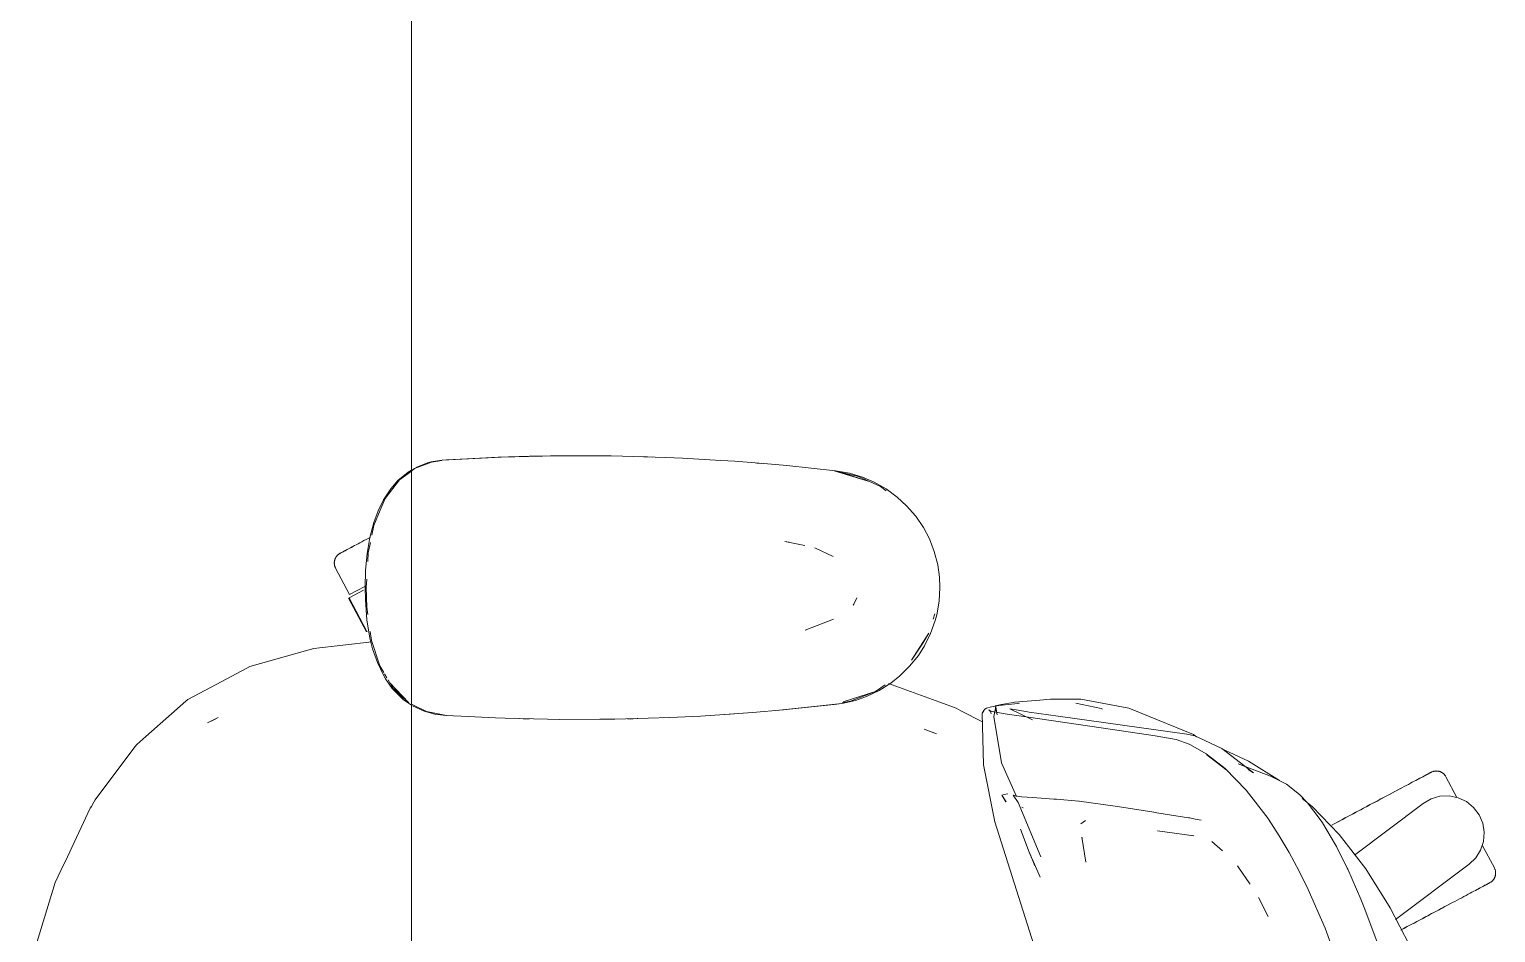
# Model space of a CAD drawing. Header units: millimetres. Extents: x 155927 to 295199, y -4084 to 97293.
# Drawn here: x 201910 to 202449, y 33701 to 34034 of the extents above; entities that cross this region are included whole.
import ezdxf

# ---------------------------------------------------------------- set-up
doc = ezdxf.new("R2010")
doc.units = ezdxf.units.MM
doc.header["$MEASUREMENT"] = 0
doc.layers.add('G-IMPT', color=8, linetype='CONTINUOUS', lineweight=9)
doc.layers.add('I-FURN', color=8, linetype='CONTINUOUS', lineweight=9)

msp = doc.modelspace()

# ---------------------------------------------------------------- linework, layer by layer
at = {"layer": 'G-IMPT'}
for p, q in [((202058.06, 33874.54), (202060.45, 33874.98)), ((202058.24, 33874.52), (202062.08, 33875.1)), ((202062.1, 33875.23), (202060.45, 33874.98)), ((202083.88, 33876.32), (202062.1, 33875.23)), ((202082.68, 33876.28), (202062.1, 33875.23)), ((202062.1, 33875.23), (202063.71, 33875.35)), ((202083.88, 33876.32), (202063.71, 33875.35)), ((202104.07, 33876.79), (202082.68, 33876.28)), ((202094.24, 33876.62), (202082.68, 33876.28)), ((202082.68, 33876.28), (202083.88, 33876.32)), ((202104.07, 33876.79), (202083.88, 33876.32)), ((202094.24, 33876.62), (202113.46, 33876.83)), ((202104.07, 33876.79), (202094.24, 33876.62)), ((202124.26, 33876.74), (202094.24, 33876.62)), ((202102.03, 33876.77), (202100.12, 33876.69)), ((202104.07, 33876.75), (202102.03, 33876.77)), ((202124.26, 33876.74), (202104.07, 33876.79)), ((202124.26, 33876.74), (202113.46, 33876.83)), ((202124.26, 33876.74), (202132.67, 33876.57)), ((202144.43, 33876.19), (202132.67, 33876.57)), ((202137.61, 33876.44), (202136.12, 33876.45)), ((202139.55, 33876.33), (202137.61, 33876.44)), ((202144.43, 33876.19), (202150.46, 33875.93)), ((202164.6, 33875.12), (202150.46, 33875.93)), ((202169.68, 33874.8), (202164.6, 33875.12)), ((202169.68, 33874.8), (202184.74, 33873.55)), ((202049.64, 33870.82), (202045.9, 33867.74)), ((202050.83, 33871.21), (202046.42, 33867.94)), ((202050.83, 33871.5), (202049.64, 33870.82)), ((202053.07, 33872.78), (202050.83, 33871.5)), ((202052.04, 33872.11), (202050.83, 33871.21)), ((202058.24, 33874.52), (202052.04, 33872.11)), ((202053.07, 33872.78), (202056.71, 33874.17)), ((202058.06, 33874.54), (202056.71, 33874.17)), ((202177.87, 33874.15), (202179.54, 33873.98)), ((202184.74, 33873.55), (202188.87, 33873.2)), ((202188.87, 33873.2), (202206.8, 33871.3)), ((202206.28, 33871.3), (202218.75, 33867.47)), ((202206.28, 33871.3), (202209.6, 33870.38)), ((202206.8, 33871.3), (202211.84, 33870.4)), ((202215.25, 33869.25), (202206.85, 33871.17)), ((202218.75, 33867.47), (202209.6, 33870.38)), ((202216.7, 33868.94), (202211.84, 33870.4)), ((202040.58, 33860.65), (202043.23, 33864.7)), ((202046.42, 33867.94), (202041.2, 33861.15)), ((202043.23, 33864.7), (202045.9, 33867.74)), ((202215.25, 33869.25), (202223.32, 33865.52)), ((202220.94, 33867.13), (202216.7, 33868.94)), ((202220.94, 33867.13), (202225.38, 33864.61)), ((202225.43, 33863.92), (202223.32, 33865.52)), ((202229.47, 33861.62), (202225.38, 33864.61)), ((202040.58, 33860.65), (202038.59, 33856.58)), ((202041.2, 33861.15), (202039.36, 33856.76)), ((202229.47, 33861.62), (202232.9, 33858.45)), ((202037.01, 33852.25), (202038.59, 33856.58)), ((202037.03, 33851.13), (202039.36, 33856.76)), ((202236.23, 33854.62), (202232.9, 33858.45)), ((202239.06, 33850.45), (202236.23, 33854.62)), ((202037.01, 33852.25), (202035.58, 33846.77)), ((202037.03, 33851.13), (202036.32, 33847.67)), ((202239.06, 33850.45), (202241.25, 33846.29)), ((202034.58, 33840.83), (202035.58, 33846.77)), ((202035.76, 33844.92), (202034.99, 33841.17)), ((202189.71, 33845.02), (202188.08, 33845.33)), ((202188.08, 33845.33), (202195.52, 33843.76)), ((202205.91, 33839.72), (202199.13, 33842.99)), ((202241.25, 33846.29), (202243.08, 33841.57)), ((202034.58, 33840.83), (202034.01, 33834.68)), ((202034.99, 33841.17), (202034.8, 33837.97)), ((202244.34, 33836.71), (202243.08, 33841.57)), ((202033.83, 33828.35), (202034.01, 33834.68)), ((202244.34, 33836.71), (202244.99, 33832.19)), ((202245.16, 33828.35), (202244.99, 33832.19)), ((202033.92, 33823.84), (202033.83, 33828.35)), ((202034.4, 33831.46), (202034.21, 33828.35)), ((202034.44, 33821.18), (202034.21, 33828.35)), ((202245.16, 33828.35), (202244.87, 33823.31)), ((202033.92, 33823.84), (202034.5, 33816.52)), ((202034.44, 33821.18), (202034.83, 33818.4)), ((202213.53, 33822.3), (202213.24, 33821.85)), ((202214.55, 33824.52), (202213.53, 33822.3)), ((202244.87, 33823.31), (202243.99, 33818.36)), ((202035.61, 33809.76), (202034.5, 33816.52)), ((202195.58, 33812.63), (202206.01, 33816.77)), ((202241.71, 33811.46), (202243.42, 33816.23)), ((202242.62, 33816.67), (202243.24, 33818.7)), ((202243.99, 33818.36), (202243.42, 33816.23)), ((202035.7, 33812.21), (202036.16, 33808.92)), ((202241.06, 33811.55), (202234.74, 33801.6)), ((202241.06, 33811.55), (202238.9, 33807.88)), ((202241.71, 33811.46), (202239.47, 33806.95)), ((202012.74, 33805.37), (201991.4, 33799.36)), ((202012.74, 33805.37), (202015, 33806)), ((202036.28, 33808.42), (202015, 33806)), ((202036.59, 33805.84), (202035.61, 33809.76)), ((202036.16, 33808.92), (202039.19, 33799.53)), ((202036.59, 33805.84), (202038.33, 33800.75)), ((202238.9, 33807.88), (202234.74, 33801.6)), ((202239.47, 33806.95), (202237.2, 33803.4)), ((201991.4, 33799.36), (201990.29, 33798.76)), ((202038.33, 33800.75), (202040.54, 33796.11)), ((202039.19, 33799.53), (202040.66, 33797.08)), ((202234.01, 33799.42), (202230.41, 33795.87)), ((202234.01, 33799.42), (202237.2, 33803.4)), ((201990.29, 33798.76), (201979.05, 33792.75)), ((202040.54, 33796.11), (202041.34, 33794.74)), ((202040.94, 33796.61), (202041.8, 33795.17)), ((202043.79, 33791.28), (202041.34, 33794.74)), ((202042.27, 33794.38), (202044.16, 33791.23)), ((202230.41, 33795.87), (202227.1, 33793.25)), ((201979.05, 33792.75), (201968.61, 33787.17)), ((202042.96, 33793.32), (202049.87, 33785.92)), ((202042.96, 33793.32), (202044.24, 33791.85)), ((202046.65, 33788.24), (202043.79, 33791.28)), ((202044.16, 33791.23), (202049.87, 33785.92)), ((202044.38, 33791.69), (202047.45, 33788.16)), ((202221.45, 33790.13), (202209.6, 33786.31)), ((202218.75, 33789.23), (202209.6, 33786.31)), ((202212.23, 33786.52), (202221.45, 33790.13)), ((202222.78, 33790.52), (202218.2, 33788.33)), ((202221.45, 33790.13), (202218.75, 33789.23)), ((202221.45, 33790.13), (202225.03, 33792.55)), ((202222.78, 33790.52), (202227.1, 33793.25)), ((202226.21, 33793.13), (202245.15, 33786.19)), ((201953.16, 33773.56), (201967.95, 33786.58)), ((201967.95, 33786.58), (201968.61, 33787.17)), ((202046.65, 33788.24), (202047.97, 33787.1)), ((202049.87, 33785.92), (202047.45, 33788.16)), ((202050.83, 33785.15), (202047.97, 33787.1)), ((202052.1, 33784.82), (202050.83, 33785.45)), ((202051.19, 33784.9), (202055.52, 33782.91)), ((202052.1, 33784.82), (202056.36, 33782.72)), ((202187.66, 33783.38), (202176.27, 33782.39)), ((202209.1, 33785.73), (202186.15, 33783.27)), ((202186.15, 33783.27), (202206.28, 33785.4)), ((202209.1, 33785.73), (202187.66, 33783.38)), ((202209.1, 33785.73), (202206.28, 33785.4)), ((202209.1, 33785.73), (202214.06, 33786.88)), ((202209.18, 33785.94), (202212.23, 33786.52)), ((202218.2, 33788.33), (202214.06, 33786.88)), ((202245.15, 33786.19), (202251.12, 33784)), ((202252.88, 33783.08), (202251.12, 33784)), ((202260.71, 33782.12), (202261.32, 33783.16)), ((202261.19, 33782.53), (202261.32, 33783.16)), ((202261.32, 33783.16), (202261.3, 33783.08)), ((202261.7, 33783.65), (202261.32, 33783.16)), ((202262.23, 33783.97), (202261.7, 33783.65)), ((202262.23, 33783.97), (202264.1, 33784.52)), ((202263.59, 33782.93), (202263.08, 33783.33)), ((202264.18, 33782.77), (202263.08, 33783.33)), ((202267.37, 33785.06), (202264.1, 33784.52)), ((202265.7, 33784.46), (202265.01, 33780.88)), ((202267.79, 33785.32), (202265.46, 33784.87)), ((202266.19, 33781.59), (202265.46, 33784.87)), ((202266.19, 33781.59), (202265.7, 33784.46)), ((202267.37, 33785.06), (202267.99, 33785.14)), ((202272.04, 33786.13), (202267.79, 33785.32)), ((202267.99, 33785.14), (202272.68, 33785.65)), ((202270.8, 33783.74), (202279.2, 33779.75)), ((202270.8, 33783.74), (202271.66, 33783.59)), ((202276.69, 33782.76), (202271.66, 33783.59)), ((202272.51, 33786.17), (202272.04, 33786.13)), ((202272.51, 33786.17), (202281.83, 33786.98)), ((202272.68, 33785.65), (202274.36, 33785.79)), ((202281.83, 33786.98), (202285.79, 33787.32)), ((202289.96, 33787.32), (202285.79, 33787.32)), ((202296.92, 33787.29), (202289.96, 33787.32)), ((202295.06, 33785.88), (202304.37, 33783.84)), ((202296.92, 33787.29), (202314.62, 33784.05)), ((202304.37, 33783.84), (202304.94, 33783.68)), ((202314.62, 33784.05), (202318.48, 33782.46)), ((201975.91, 33778.56), (201979.8, 33780.51)), ((201975.91, 33778.56), (201978.21, 33779.73)), ((201978.21, 33779.73), (201979.8, 33780.51)), ((202059.47, 33781.85), (202055.52, 33782.91)), ((202056.36, 33782.72), (202063.71, 33781.35)), ((202063.48, 33781.35), (202059.47, 33781.85)), ((202069.15, 33781.06), (202063.48, 33781.35)), ((202069.15, 33781.06), (202081.71, 33780.45)), ((202085.25, 33780.32), (202081.71, 33780.45)), ((202100.92, 33779.95), (202085.25, 33780.32)), ((202088.65, 33780.27), (202091.98, 33780.12)), ((202094.2, 33780.12), (202091.98, 33780.12)), ((202100.92, 33779.95), (202105.43, 33779.89)), ((202105.43, 33779.89), (202120.15, 33779.9)), ((202125.62, 33779.97), (202120.15, 33779.9)), ((202125.62, 33779.97), (202137.92, 33780.27)), ((202132.39, 33780.11), (202130.32, 33780.11)), ((202134.05, 33780.19), (202132.39, 33780.11)), ((202145.8, 33780.56), (202137.92, 33780.27)), ((202145.8, 33780.56), (202157.11, 33781.1)), ((202165.98, 33781.66), (202157.11, 33781.1)), ((202165.98, 33781.66), (202176.27, 33782.39)), ((202168.02, 33781.8), (202166.12, 33781.71)), ((202168.02, 33781.8), (202169.44, 33781.93)), ((202260.78, 33778.93), (202252.88, 33783.08)), ((202261.1, 33763.14), (202260.71, 33782.12)), ((202261.19, 33782.53), (202261.3, 33783.08)), ((202264.18, 33782.77), (202263.56, 33782.94)), ((202263.56, 33782.94), (202269.83, 33781.83)), ((202263.59, 33782.93), (202263.91, 33782.39)), ((202263.99, 33781.89), (202263.91, 33782.39)), ((202267.73, 33763.84), (202265.01, 33780.88)), ((202269.83, 33781.83), (202277.68, 33780.72)), ((202276.69, 33782.76), (202277.98, 33782.54)), ((202277.68, 33780.72), (202308.56, 33776.16)), ((202288.65, 33781.1), (202277.98, 33782.54)), ((202288.65, 33781.1), (202335.86, 33774.43)), ((202321.85, 33781.07), (202318.48, 33782.46)), ((202338.3, 33774.27), (202321.85, 33781.07)), ((201953.16, 33773.56), (201949.9, 33770.69)), ((202243.84, 33774.59), (202239.38, 33776.23)), ((202239.38, 33776.23), (202243.26, 33774.85)), ((202243.84, 33774.59), (202243.26, 33774.85)), ((202308.56, 33776.16), (202324.32, 33773.77)), ((202331.99, 33772.47), (202324.32, 33773.77)), ((202331.99, 33772.47), (202336.78, 33770.71)), ((202335.86, 33774.43), (202338.85, 33773.78)), ((202339.47, 33773.5), (202338.3, 33774.27)), ((202342.22, 33772.22), (202338.85, 33773.78)), ((201934.61, 33750.23), (201949.18, 33769.72)), ((201949.18, 33769.72), (201949.9, 33770.69)), ((202337.21, 33770.5), (202336.78, 33770.71)), ((202343.04, 33767.21), (202337.21, 33770.5)), ((202342.22, 33772.22), (202348.74, 33769.18)), ((202343.04, 33767.21), (202350.01, 33761.79)), ((202360.45, 33760.24), (202348.74, 33769.18)), ((202349.93, 33768.51), (202349.4, 33768.75)), ((202349.93, 33768.51), (202358.56, 33764.53)), ((202261.1, 33763.14), (202265.29, 33742.18)), ((202267.73, 33763.84), (202273.34, 33751.49)), ((202350.22, 33761.49), (202343.27, 33766.89)), ((202343.27, 33766.89), (202346.64, 33764.3)), ((202350.22, 33761.49), (202346.64, 33764.3)), ((202357.74, 33753.89), (202350.01, 33761.79)), ((202354.79, 33763.47), (202366.7, 33758.96)), ((202358.56, 33764.53), (202370, 33757.4)), ((202360.45, 33760.24), (202358.41, 33761.4)), ((202368.92, 33757.89), (202366.7, 33758.96)), ((202371.36, 33756.71), (202368.92, 33757.89)), ((202372.5, 33756.1), (202371.36, 33756.71)), ((202267.87, 33752.01), (202267.93, 33752.03)), ((202267.87, 33752.01), (202269.46, 33749.55)), ((202268.81, 33752.31), (202267.93, 33752.03)), ((202269.46, 33749.55), (202267.93, 33752.03)), ((202267.93, 33752.03), (202269.42, 33749.56)), ((202270.16, 33752.47), (202268.81, 33752.31)), ((202272.8, 33751.72), (202272.08, 33752)), ((202272.08, 33752), (202273.84, 33749.34)), ((202272.8, 33751.72), (202272.81, 33751.71)), ((202275.19, 33751.42), (202272.81, 33751.71)), ((202275.19, 33751.42), (202275.27, 33751.41)), ((202279.15, 33751.12), (202275.27, 33751.41)), ((202287.01, 33750.55), (202279.15, 33751.12)), ((202357.74, 33753.89), (202365.76, 33743.46)), ((202372.5, 33756.1), (202377.36, 33752.24)), ((202377.36, 33752.24), (202380.26, 33749.21)), ((202381.93, 33747.79), (202378.25, 33750.79)), ((201932.78, 33747.17), (201923.52, 33727.53)), ((201932.78, 33747.17), (201933.21, 33747.88)), ((201934.15, 33749.46), (201933.21, 33747.88)), ((201934.61, 33750.23), (201934.15, 33749.46)), ((202273.84, 33749.34), (202282.27, 33729.36)), ((202275.29, 33747.62), (202275.72, 33747.35)), ((202287.99, 33750.48), (202287.01, 33750.55)), ((202296.23, 33749.86), (202287.99, 33750.48)), ((202296.23, 33749.86), (202296.31, 33749.85)), ((202310.38, 33747.82), (202296.31, 33749.85)), ((202310.38, 33747.82), (202323.74, 33745.71)), ((202323.74, 33745.71), (202324.25, 33745.63)), ((202324.86, 33745.53), (202324.25, 33745.63)), ((202324.86, 33745.53), (202336.58, 33743.73)), ((202380.26, 33749.21), (202384.97, 33743.08)), ((202381.93, 33747.79), (202391.88, 33737.5)), ((202281.28, 33691.94), (202265.29, 33742.18)), ((202296.97, 33741.47), (202298.61, 33742.75)), ((202336.58, 33743.73), (202337.05, 33743.66)), ((202339.03, 33743.23), (202337.05, 33743.66)), ((202341.2, 33742.77), (202339.03, 33743.23)), ((202365.93, 33743.2), (202365.76, 33743.46)), ((202369.81, 33737.1), (202365.93, 33743.2)), ((202384.97, 33743.08), (202385.83, 33741.79)), ((202390.57, 33733.79), (202385.83, 33741.79)), ((202277.97, 33730.99), (202274.72, 33739.46)), ((202297.33, 33736.53), (202298.73, 33727.36)), ((202297.33, 33736.53), (202297.37, 33736.18)), ((202325.16, 33738.85), (202338.52, 33737.07)), ((202338.52, 33737.07), (202338.04, 33737.22)), ((202349.01, 33731.57), (202345.11, 33734.91)), ((202369.81, 33737.1), (202373.58, 33730.87)), ((202401.69, 33724.9), (202391.88, 33737.5)), ((202279.99, 33726.09), (202277.97, 33731.2)), ((202277.97, 33731.2), (202280, 33726.08)), ((202277.97, 33730.99), (202279.99, 33726.09)), ((202377.15, 33724.08), (202373.58, 33730.87)), ((202390.87, 33733.19), (202390.57, 33733.79)), ((202390.87, 33733.19), (202394.87, 33725.18)), ((201919.9, 33719.85), (201923.09, 33726.61)), ((201923.52, 33727.53), (201923.09, 33726.61)), ((202279, 33728.62), (202282.04, 33721.9)), ((202355.29, 33724.94), (202354.54, 33726.04)), ((202355.29, 33724.94), (202358.78, 33719.81)), ((202377.15, 33724.08), (202380.54, 33717.36)), ((202395.09, 33724.74), (202394.87, 33725.18)), ((202395.09, 33724.74), (202399.87, 33713.78)), ((202410.66, 33710.6), (202401.69, 33724.9)), ((201919.9, 33719.85), (201914.57, 33702.58)), ((202358.78, 33719.81), (202359.18, 33719.23)), ((202362.31, 33714.33), (202365.86, 33707.36)), ((202386.72, 33703.13), (202380.54, 33717.36)), ((202399.87, 33713.78), (202401.35, 33710.1)), ((202406.95, 33695.03), (202401.35, 33710.1)), ((202417.76, 33696.82), (202410.66, 33710.6)), ((201914.57, 33702.58), (201910.38, 33688.97)), ((202392.18, 33688.25), (202386.72, 33703.13))]:
    msp.add_line(p, q, dxfattribs=at)
at = {"layer": 'I-FURN'}
for p, q in [((202050.83, 32826.14), (202050.83, 34226.14)), ((202050.83, 34226.14), (202050.83, 32826.14)), ((202027.02, 33842.22), (202027.47, 33842.46)), ((202027.73, 33842.59), (202027.26, 33842.34)), ((202027.47, 33842.46), (202027.95, 33842.71)), ((202028.23, 33842.86), (202027.73, 33842.59)), ((202027.95, 33842.71), (202028.47, 33842.99)), ((202028.76, 33843.14), (202028.23, 33842.86)), ((202028.47, 33842.99), (202029.02, 33843.28)), ((202029.33, 33843.45), (202028.76, 33843.14)), ((202029.02, 33843.28), (202029.6, 33843.59)), ((202029.93, 33843.77), (202029.33, 33843.45)), ((202030.57, 33844.1), (202029.93, 33843.77)), ((202031.23, 33844.46), (202030.57, 33844.1)), ((202031.92, 33844.82), (202031.23, 33844.46)), ((202032.65, 33845.21), (202031.92, 33844.82)), ((202033.4, 33845.61), (202032.65, 33845.21)), ((202034.17, 33846.02), (202033.4, 33845.61)), ((202034.97, 33846.45), (202034.17, 33846.02)), ((202035.8, 33846.88), (202034.97, 33846.45)), ((202022.49, 33837.51), (202022.5, 33837.67)), ((202022.49, 33837.35), (202022.49, 33837.51)), ((202022.5, 33837.19), (202022.49, 33837.35)), ((202022.5, 33837.67), (202022.52, 33837.83)), ((202022.51, 33837.03), (202022.5, 33837.19)), ((202022.52, 33836.87), (202022.51, 33837.03)), ((202022.52, 33837.83), (202022.54, 33837.99)), ((202022.54, 33837.99), (202022.56, 33838.15)), ((202022.56, 33838.15), (202022.6, 33838.31)), ((202022.6, 33838.31), (202022.64, 33838.47)), ((202022.64, 33838.47), (202022.68, 33838.62)), ((202022.68, 33838.62), (202022.74, 33838.77)), ((202022.74, 33838.77), (202022.8, 33838.92)), ((202022.8, 33838.92), (202022.86, 33839.07)), ((202022.86, 33839.07), (202022.93, 33839.22)), ((202022.93, 33839.22), (202023.01, 33839.36)), ((202023.01, 33839.36), (202023.09, 33839.5)), ((202023.09, 33839.5), (202023.18, 33839.63)), ((202023.18, 33839.63), (202023.27, 33839.77)), ((202023.27, 33839.77), (202023.37, 33839.89)), ((202023.37, 33839.89), (202023.47, 33840.02)), ((202023.47, 33840.02), (202023.58, 33840.14)), ((202023.58, 33840.14), (202023.69, 33840.25)), ((202023.69, 33840.25), (202023.81, 33840.36)), ((202023.81, 33840.36), (202023.93, 33840.47)), ((202023.93, 33840.47), (202024.05, 33840.57)), ((202024.05, 33840.57), (202024.18, 33840.67)), ((202024.18, 33840.67), (202024.31, 33840.76)), ((202024.31, 33840.76), (202024.45, 33840.84)), ((202024.45, 33840.84), (202024.59, 33840.92)), ((202024.59, 33840.92), (202024.63, 33840.95)), ((202024.68, 33840.97), (202024.63, 33840.95)), ((202024.63, 33840.95), (202024.65, 33840.96)), ((202024.63, 33840.95), (202024.63, 33840.95)), ((202024.65, 33840.96), (202024.71, 33840.99)), ((202024.76, 33841.01), (202024.68, 33840.97)), ((202024.71, 33840.99), (202024.81, 33841.04)), ((202024.88, 33841.08), (202024.76, 33841.01)), ((202024.81, 33841.04), (202024.95, 33841.12)), ((202025.04, 33841.17), (202024.88, 33841.08)), ((202024.95, 33841.12), (202025.13, 33841.21)), ((202025.24, 33841.27), (202025.04, 33841.17)), ((202025.13, 33841.21), (202025.35, 33841.33)), ((202025.48, 33841.4), (202025.24, 33841.27)), ((202025.35, 33841.33), (202025.61, 33841.47)), ((202025.76, 33841.55), (202025.48, 33841.4)), ((202025.61, 33841.47), (202025.91, 33841.62)), ((202026.08, 33841.72), (202025.76, 33841.55)), ((202025.91, 33841.62), (202026.24, 33841.8)), ((202026.44, 33841.91), (202026.08, 33841.72)), ((202026.24, 33841.8), (202026.61, 33842)), ((202026.83, 33842.12), (202026.44, 33841.91)), ((202026.61, 33842), (202027.02, 33842.22)), ((202027.26, 33842.34), (202026.83, 33842.12)), ((202022.55, 33836.71), (202022.52, 33836.87)), ((202022.58, 33836.55), (202022.55, 33836.71)), ((202022.61, 33836.39), (202022.58, 33836.55)), ((202022.66, 33836.24), (202022.61, 33836.39)), ((202022.71, 33836.09), (202022.66, 33836.24)), ((202022.76, 33835.93), (202022.71, 33836.09)), ((202022.82, 33835.79), (202022.76, 33835.93)), ((202022.89, 33835.64), (202022.82, 33835.79)), ((202022.96, 33835.49), (202022.89, 33835.64)), ((202022.96, 33835.49), (202028.11, 33825.81)), ((202027.93, 33824.58), (202033.22, 33827.39)), ((202028.11, 33825.81), (202033.74, 33828.8)), ((202027.76, 33824.49), (202034.33, 33812.13)), ((202034.5, 33812.22), (202027.93, 33824.58)), ((202034.6, 33812.27), (202034.5, 33812.22)), ((202418.09, 33756.37), (202417.35, 33755.98)), ((202418.79, 33756.75), (202418.09, 33756.37)), ((202419.47, 33757.11), (202418.79, 33756.75)), ((202420.12, 33757.45), (202419.47, 33757.11)), ((202420.74, 33757.78), (202420.12, 33757.45)), ((202421.32, 33758.09), (202420.74, 33757.78)), ((202421.01, 33757.92), (202421.58, 33758.23)), ((202421.87, 33758.38), (202421.32, 33758.09)), ((202421.58, 33758.23), (202422.11, 33758.51)), ((202422.39, 33758.66), (202421.87, 33758.38)), ((202422.11, 33758.51), (202422.61, 33758.78)), ((202422.87, 33758.91), (202422.39, 33758.66)), ((202422.61, 33758.78), (202423.08, 33759.03)), ((202423.32, 33759.15), (202422.87, 33758.91)), ((202423.08, 33759.03), (202423.51, 33759.25)), ((202423.73, 33759.37), (202423.32, 33759.15)), ((202423.51, 33759.25), (202423.9, 33759.46)), ((202424.1, 33759.57), (202423.73, 33759.37)), ((202423.9, 33759.46), (202424.26, 33759.65)), ((202424.43, 33759.75), (202424.1, 33759.57)), ((202424.26, 33759.65), (202424.58, 33759.82)), ((202424.73, 33759.9), (202424.43, 33759.75)), ((202424.58, 33759.82), (202424.85, 33759.97)), ((202424.99, 33760.04), (202424.73, 33759.9)), ((202424.85, 33759.97), (202425.1, 33760.1)), ((202425.21, 33760.16), (202424.99, 33760.04)), ((202425.1, 33760.1), (202425.3, 33760.2)), ((202425.39, 33760.25), (202425.21, 33760.16)), ((202425.3, 33760.2), (202425.46, 33760.29)), ((202425.53, 33760.33), (202425.39, 33760.25)), ((202425.46, 33760.29), (202425.58, 33760.36)), ((202425.63, 33760.38), (202425.53, 33760.33)), ((202425.58, 33760.36), (202425.66, 33760.4)), ((202425.69, 33760.41), (202425.63, 33760.38)), ((202425.66, 33760.4), (202425.7, 33760.42)), ((202425.71, 33760.42), (202425.69, 33760.41)), ((202425.7, 33760.42), (202425.71, 33760.42)), ((202425.71, 33760.42), (202425.85, 33760.5)), ((202425.85, 33760.5), (202426, 33760.56)), ((202426, 33760.56), (202426.15, 33760.63)), ((202426.15, 33760.63), (202426.3, 33760.68)), ((202426.3, 33760.68), (202426.45, 33760.73)), ((202426.45, 33760.73), (202426.61, 33760.77)), ((202426.61, 33760.77), (202426.77, 33760.81)), ((202426.77, 33760.81), (202426.93, 33760.84)), ((202426.93, 33760.84), (202427.08, 33760.86)), ((202427.08, 33760.86), (202427.25, 33760.88)), ((202427.25, 33760.88), (202427.41, 33760.89)), ((202427.41, 33760.89), (202427.57, 33760.9)), ((202427.57, 33760.9), (202427.73, 33760.89)), ((202427.73, 33760.89), (202427.89, 33760.89)), ((202427.89, 33760.89), (202428.05, 33760.87)), ((202428.05, 33760.87), (202428.21, 33760.85)), ((202428.21, 33760.85), (202428.37, 33760.82)), ((202428.37, 33760.82), (202428.53, 33760.79)), ((202428.53, 33760.79), (202428.68, 33760.75)), ((202428.68, 33760.75), (202428.84, 33760.7)), ((202428.84, 33760.7), (202428.99, 33760.65)), ((202428.99, 33760.65), (202429.14, 33760.59)), ((202429.14, 33760.59), (202429.29, 33760.53)), ((202429.29, 33760.53), (202429.43, 33760.46)), ((202429.43, 33760.46), (202429.57, 33760.38)), ((202429.57, 33760.38), (202429.71, 33760.3)), ((202429.71, 33760.3), (202429.85, 33760.21)), ((202429.85, 33760.21), (202429.98, 33760.12)), ((202429.98, 33760.12), (202430.11, 33760.02)), ((202430.11, 33760.02), (202430.23, 33759.92)), ((202430.23, 33759.92), (202430.35, 33759.81)), ((202430.35, 33759.81), (202430.47, 33759.7)), ((202430.47, 33759.7), (202430.58, 33759.58)), ((202430.58, 33759.58), (202430.69, 33759.46)), ((202430.69, 33759.46), (202430.79, 33759.34)), ((202430.79, 33759.34), (202430.88, 33759.21)), ((202430.88, 33759.21), (202430.97, 33759.07)), ((202430.97, 33759.07), (202431.06, 33758.94)), ((202431.06, 33758.94), (202431.14, 33758.8)), ((202431.14, 33758.8), (202431.16, 33758.76)), ((202435.19, 33751.18), (202431.16, 33758.76)), ((202407.78, 33750.89), (202406.81, 33750.38)), ((202407.26, 33750.61), (202408.22, 33751.13)), ((202408.74, 33751.4), (202407.78, 33750.89)), ((202408.22, 33751.13), (202409.17, 33751.63)), ((202409.68, 33751.9), (202408.74, 33751.4)), ((202409.17, 33751.63), (202410.11, 33752.13)), ((202410.61, 33752.4), (202409.68, 33751.9)), ((202410.11, 33752.13), (202411.03, 33752.62)), ((202411.52, 33752.88), (202410.61, 33752.4)), ((202411.03, 33752.62), (202411.94, 33753.1)), ((202412.42, 33753.36), (202411.52, 33752.88)), ((202411.94, 33753.1), (202412.83, 33753.57)), ((202413.3, 33753.82), (202412.42, 33753.36)), ((202412.83, 33753.57), (202413.69, 33754.04)), ((202414.15, 33754.28), (202413.3, 33753.82)), ((202413.69, 33754.04), (202414.54, 33754.49)), ((202414.99, 33754.72), (202414.15, 33754.28)), ((202415.8, 33755.16), (202414.99, 33754.72)), ((202416.59, 33755.57), (202415.8, 33755.16)), ((202417.35, 33755.98), (202416.59, 33755.57)), ((202425.73, 33750.67), (202428.97, 33751.61)), ((202428.97, 33751.61), (202432.34, 33751.75)), ((202432.34, 33751.75), (202435.65, 33751.08)), ((202435.65, 33751.08), (202438.7, 33749.64)), ((202397.83, 33745.6), (202396.84, 33745.07)), ((202397.29, 33745.32), (202398.29, 33745.85)), ((202397.5, 33729.9), (202422.82, 33748.98)), ((202398.83, 33746.13), (202397.83, 33745.6)), ((202398.29, 33745.85), (202399.3, 33746.38)), ((202399.84, 33746.67), (202398.83, 33746.13)), ((202399.3, 33746.38), (202400.3, 33746.91)), ((202400.84, 33747.2), (202399.84, 33746.67)), ((202400.3, 33746.91), (202401.31, 33747.45)), ((202401.85, 33747.74), (202400.84, 33747.2)), ((202401.31, 33747.45), (202402.31, 33747.98)), ((202402.85, 33748.27), (202401.85, 33747.74)), ((202402.31, 33747.98), (202403.31, 33748.52)), ((202403.85, 33748.8), (202402.85, 33748.27)), ((202403.31, 33748.52), (202404.31, 33749.05)), ((202404.85, 33749.33), (202403.85, 33748.8)), ((202404.31, 33749.05), (202405.3, 33749.57)), ((202405.83, 33749.86), (202404.85, 33749.33)), ((202405.3, 33749.57), (202406.28, 33750.1)), ((202406.81, 33750.38), (202405.83, 33749.86)), ((202406.28, 33750.1), (202407.26, 33750.61)), ((202422.82, 33748.98), (202425.73, 33750.67)), ((202438.7, 33749.64), (202441.32, 33747.51)), ((202441.32, 33747.51), (202443.35, 33744.82)), ((202390.11, 33741.5), (202389.21, 33741.02)), ((202389.62, 33741.24), (202390.53, 33741.72)), ((202391.03, 33741.99), (202390.11, 33741.5)), ((202390.53, 33741.72), (202391.46, 33742.22)), ((202391.97, 33742.49), (202391.03, 33741.99)), ((202391.46, 33742.22), (202392.41, 33742.72)), ((202392.92, 33742.99), (202391.97, 33742.49)), ((202392.41, 33742.72), (202393.37, 33743.23)), ((202393.89, 33743.5), (202392.92, 33742.99)), ((202393.37, 33743.23), (202394.33, 33743.74)), ((202394.86, 33744.02), (202393.89, 33743.5)), ((202394.33, 33743.74), (202395.31, 33744.26)), ((202395.85, 33744.55), (202394.86, 33744.02)), ((202395.31, 33744.26), (202396.3, 33744.79)), ((202396.84, 33745.07), (202395.85, 33744.55)), ((202396.3, 33744.79), (202397.29, 33745.32)), ((202443.35, 33744.82), (202444.67, 33741.71)), ((202444.67, 33741.71), (202445.22, 33738.39)), ((202444.95, 33735.02), (202443.89, 33731.82)), ((202445.22, 33738.39), (202444.95, 33735.02)), ((202443.89, 33731.82), (202442.09, 33728.97)), ((202448.97, 33725.26), (202444.5, 33733.67)), ((202439.66, 33726.63), (202412.59, 33706.23)), ((202442.09, 33728.97), (202439.66, 33726.63)), ((202448.97, 33725.26), (202449.05, 33725.12)), ((202449.05, 33725.12), (202449.11, 33724.97)), ((202449.11, 33724.97), (202449.17, 33724.82)), ((202449.17, 33724.82), (202449.23, 33724.67)), ((202449.23, 33724.67), (202449.28, 33724.51)), ((202449.28, 33724.51), (202449.32, 33724.36)), ((202449.32, 33724.36), (202449.36, 33724.2)), ((202449.36, 33724.2), (202449.39, 33724.04)), ((202449.39, 33724.04), (202449.41, 33723.88)), ((202449.41, 33723.88), (202449.43, 33723.72)), ((202444.91, 33718.54), (202444.47, 33718.3)), ((202444.68, 33718.41), (202445.1, 33718.64)), ((202445.32, 33718.75), (202444.91, 33718.54)), ((202445.1, 33718.64), (202445.5, 33718.85)), ((202445.69, 33718.95), (202445.32, 33718.75)), ((202445.5, 33718.85), (202445.85, 33719.04)), ((202446.03, 33719.13), (202445.69, 33718.95)), ((202445.85, 33719.04), (202446.17, 33719.21)), ((202446.33, 33719.29), (202446.03, 33719.13)), ((202446.17, 33719.21), (202446.45, 33719.35)), ((202446.59, 33719.43), (202446.33, 33719.29)), ((202446.45, 33719.35), (202446.69, 33719.48)), ((202446.8, 33719.54), (202446.59, 33719.43)), ((202446.69, 33719.48), (202446.89, 33719.59)), ((202446.98, 33719.64), (202446.8, 33719.54)), ((202446.89, 33719.59), (202447.05, 33719.68)), ((202447.13, 33719.71), (202446.98, 33719.64)), ((202447.05, 33719.68), (202447.18, 33719.74)), ((202447.23, 33719.77), (202447.13, 33719.71)), ((202447.18, 33719.74), (202447.26, 33719.78)), ((202447.29, 33719.8), (202447.23, 33719.77)), ((202447.26, 33719.78), (202447.3, 33719.81)), ((202447.31, 33719.81), (202447.29, 33719.8)), ((202447.3, 33719.81), (202447.31, 33719.81)), ((202447.34, 33719.83), (202447.31, 33719.81)), ((202447.48, 33719.91), (202447.34, 33719.83)), ((202447.62, 33720), (202447.48, 33719.91)), ((202447.75, 33720.09), (202447.62, 33720)), ((202447.88, 33720.18), (202447.75, 33720.09)), ((202448.01, 33720.28), (202447.88, 33720.18)), ((202448.13, 33720.39), (202448.01, 33720.28)), ((202448.25, 33720.5), (202448.13, 33720.39)), ((202448.36, 33720.62), (202448.25, 33720.5)), ((202448.47, 33720.74), (202448.36, 33720.62)), ((202448.57, 33720.86), (202448.47, 33720.74)), ((202448.67, 33720.99), (202448.57, 33720.86)), ((202448.76, 33721.12), (202448.67, 33720.99)), ((202448.85, 33721.26), (202448.76, 33721.12)), ((202448.93, 33721.4), (202448.85, 33721.26)), ((202449, 33721.54), (202448.93, 33721.4)), ((202449.07, 33721.68), (202449, 33721.54)), ((202449.14, 33721.83), (202449.07, 33721.68)), ((202449.2, 33721.98), (202449.14, 33721.83)), ((202449.25, 33722.13), (202449.2, 33721.98)), ((202449.3, 33722.29), (202449.25, 33722.13)), ((202449.34, 33722.44), (202449.3, 33722.29)), ((202449.37, 33722.6), (202449.34, 33722.44)), ((202449.4, 33722.76), (202449.37, 33722.6)), ((202449.42, 33722.92), (202449.4, 33722.76)), ((202449.43, 33723.08), (202449.42, 33722.92)), ((202449.43, 33723.72), (202449.44, 33723.56)), ((202449.44, 33723.24), (202449.43, 33723.08)), ((202449.44, 33723.56), (202449.44, 33723.4)), ((202449.44, 33723.4), (202449.44, 33723.24)), ((202434.42, 33712.96), (202435.29, 33713.42)), ((202435.29, 33713.42), (202436.14, 33713.87)), ((202436.14, 33713.87), (202436.96, 33714.31)), ((202436.96, 33714.31), (202437.76, 33714.73)), ((202437.76, 33714.73), (202438.54, 33715.15)), ((202438.54, 33715.15), (202439.29, 33715.55)), ((202439.29, 33715.55), (202440.01, 33715.93)), ((202440.01, 33715.93), (202440.7, 33716.3)), ((202440.7, 33716.3), (202441.37, 33716.65)), ((202441.37, 33716.65), (202442, 33716.99)), ((202442, 33716.99), (202442.6, 33717.31)), ((202442.92, 33717.47), (202442.33, 33717.16)), ((202442.6, 33717.31), (202443.17, 33717.61)), ((202443.47, 33717.77), (202442.92, 33717.47)), ((202443.17, 33717.61), (202443.71, 33717.9)), ((202443.98, 33718.04), (202443.47, 33717.77)), ((202443.71, 33717.9), (202444.21, 33718.16)), ((202444.47, 33718.3), (202443.98, 33718.04)), ((202444.21, 33718.16), (202444.68, 33718.41)), ((202424.45, 33707.66), (202423.44, 33707.12)), ((202423.91, 33707.37), (202424.91, 33707.9)), ((202425.45, 33708.19), (202424.45, 33707.66)), ((202424.91, 33707.9), (202425.91, 33708.43)), ((202426.44, 33708.72), (202425.45, 33708.19)), ((202425.91, 33708.43), (202426.9, 33708.96)), ((202427.43, 33709.24), (202426.44, 33708.72)), ((202426.9, 33708.96), (202427.88, 33709.48)), ((202428.41, 33709.76), (202427.43, 33709.24)), ((202427.88, 33709.48), (202428.85, 33710)), ((202429.38, 33710.28), (202428.41, 33709.76)), ((202428.85, 33710), (202429.82, 33710.51)), ((202430.33, 33710.78), (202429.38, 33710.28)), ((202429.82, 33710.51), (202430.77, 33711.02)), ((202431.28, 33711.29), (202430.33, 33710.78)), ((202430.77, 33711.02), (202431.71, 33711.51)), ((202432.21, 33711.78), (202431.28, 33711.29)), ((202431.71, 33711.51), (202432.63, 33712.01)), ((202433.12, 33712.27), (202432.21, 33711.78)), ((202432.63, 33712.01), (202433.53, 33712.49)), ((202433.53, 33712.49), (202434.42, 33712.96)), ((202415.48, 33702.89), (202414.52, 33702.38)), ((202414.96, 33702.61), (202415.93, 33703.13)), ((202416.46, 33703.41), (202415.48, 33702.89)), ((202415.93, 33703.13), (202416.91, 33703.65)), ((202417.44, 33703.93), (202416.46, 33703.41)), ((202416.91, 33703.65), (202417.9, 33704.17)), ((202418.43, 33704.46), (202417.44, 33703.93)), ((202417.9, 33704.17), (202418.89, 33704.7)), ((202419.43, 33704.99), (202418.43, 33704.46)), ((202418.89, 33704.7), (202419.89, 33705.23)), ((202420.43, 33705.52), (202419.43, 33704.99)), ((202419.89, 33705.23), (202420.89, 33705.76)), ((202421.43, 33706.05), (202420.43, 33705.52)), ((202420.89, 33705.76), (202421.9, 33706.3)), ((202422.44, 33706.59), (202421.43, 33706.05)), ((202421.9, 33706.3), (202422.9, 33706.83)), ((202423.44, 33707.12), (202422.44, 33706.59)), ((202422.9, 33706.83), (202423.91, 33707.37))]:
    msp.add_line(p, q, dxfattribs=at)

doc.saveas('drawing.dxf')
